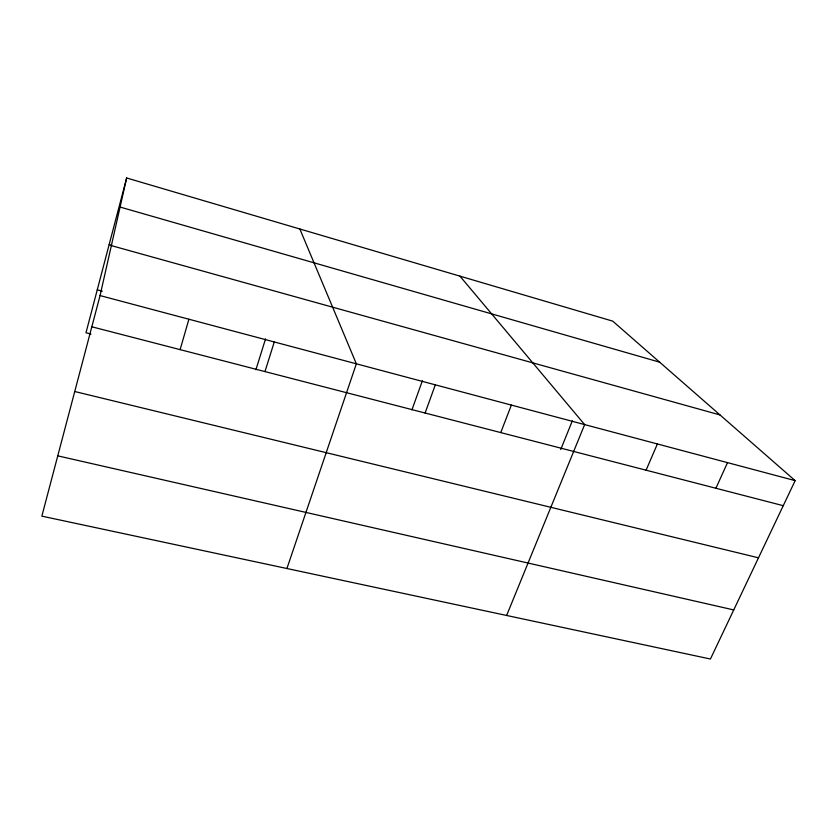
<?xml version="1.0" encoding="UTF-8"?>
<svg xmlns="http://www.w3.org/2000/svg" width="837" height="837" viewBox="0 0 837 837"><rect width="100%" height="100%" fill="white"/><g stroke="black" fill="none" stroke-linecap="round" stroke-linejoin="round"><path stroke-width="1.26" d="M100.063 295.576L126.649 177.978L612.715 321.136L795.15 480.637L710.425 659.022L41.85 516.147L100.063 295.576L795.15 480.637M126.649 177.978L85.981 332.77L90.971 334.057M180.112 349.636L188.911 319.232M255.902 369.766L265.549 338.849M264.952 371.586L274.274 341.967M286.913 568.522L356.353 363.813L299.845 228.982M411.919 409.91L422.382 380.762M425.102 413.018L435.324 384.842M500.746 432.593L511.376 405.087M560.727 449.521L572.341 420.833M506.626 615.467L584.644 424.6L459.942 276.137M646.08 470.195L657.401 443.966M715.897 488.253L727.52 462.631M57.763 455.851L733.746 609.932M74.744 391.507L758.5 557.819M91.819 326.786L783.254 505.684M97.259 289.832L102.302 291.182M109.166 244.54L111.656 245.231M111.363 245.618L720.019 414.953M120.078 207.053L659.661 362.18"/></g></svg>
